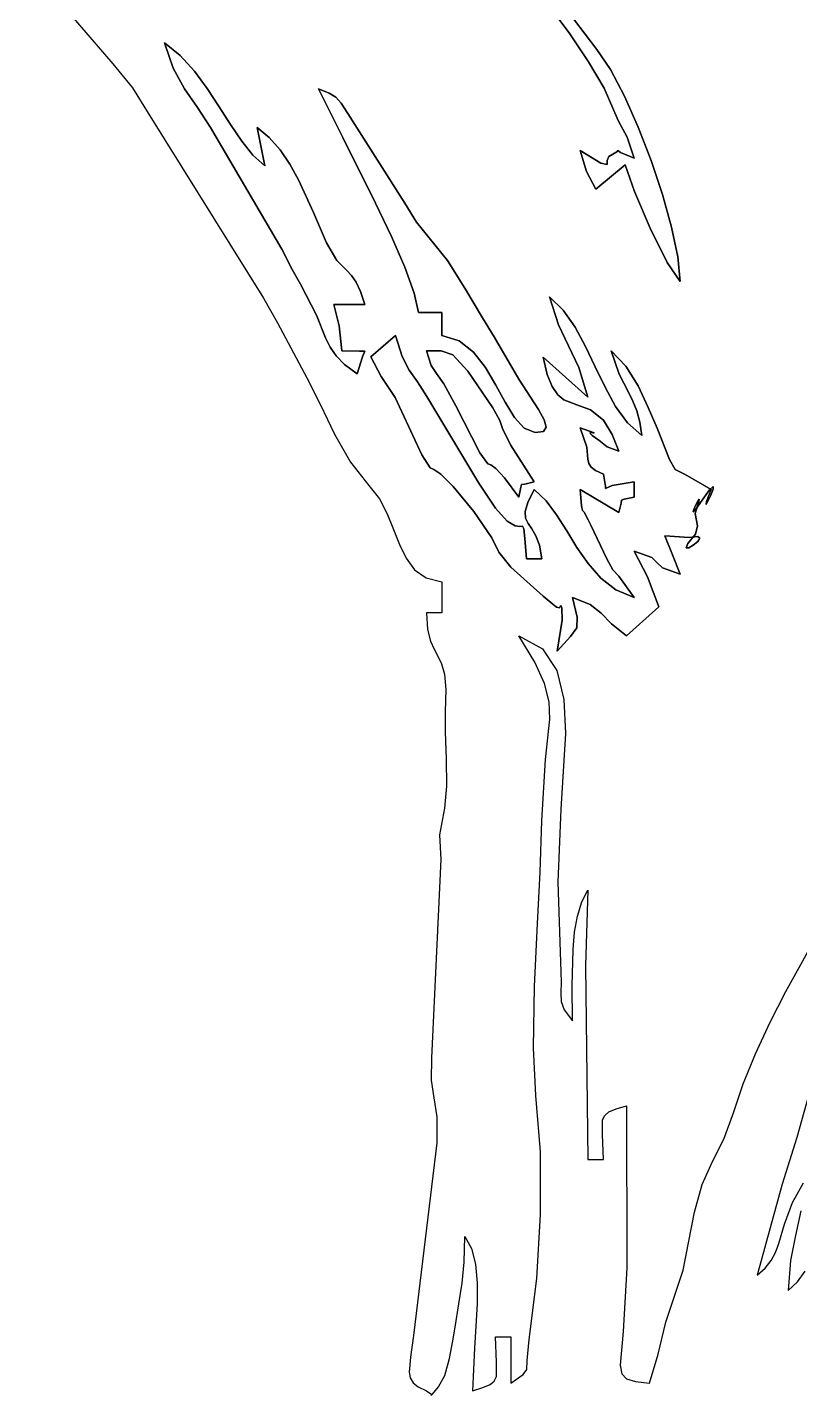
# Model space of a CAD drawing. Extents: x -7.8 to 4, y -2.2 to 5.8.
# Drawn here: x -6.0972 to -5.8568, y 2.7651 to 3.1908 of the extents above; entities that cross this region are included whole.
import ezdxf

# ---------------------------------------------------------------- set-up
doc = ezdxf.new("R2010")
doc.units = 0
doc.layers.add('LAYER_1', color=7, linetype='CONTINUOUS')

msp = doc.modelspace()

# ---------------------------------------------------------------- linework, layer by layer
at = {"layer": 'LAYER_1'}
for points in [[(-6.0972, 3.21037), (-6.07061, 3.17944), (-6.06448, 3.17194), (-6.05961, 3.16409), (-6.02366, 3.10657), (-6.01934, 3.09891), (-6.01016, 3.08173), (-6.00596, 3.07332), (-6.00154, 3.06423), (-5.99661, 3.05552), (-5.99091, 3.04827), (-5.98761, 3.04411), (-5.98516, 3.03947), (-5.98319, 3.03463), (-5.98135, 3.02992), (-5.97929, 3.02563), (-5.97664, 3.02205), (-5.97306, 3.0195), (-5.96819, 3.01826), (-5.96819, 3.00868), (-5.97298, 3.00868), (-5.97257, 3.00345), (-5.97171, 2.99988), (-5.97059, 2.99735), (-5.96938, 2.9952), (-5.96825, 2.99282), (-5.96738, 2.98957), (-5.96694, 2.9848), (-5.96711, 2.97788), (-5.96711, 2.97165), (-5.96684, 2.96328), (-5.96675, 2.9547), (-5.96731, 2.94789), (-5.96893, 2.93958), (-5.96844, 2.93193), (-5.97139, 2.87019), (-5.97153, 2.86328), (-5.97064, 2.85776), (-5.96971, 2.85185), (-5.96975, 2.84381), (-5.97696, 2.7838), (-5.9779, 2.77712), (-5.97835, 2.77243), (-5.97802, 2.77064), (-5.97711, 2.76913), (-5.97548, 2.76782), (-5.97298, 2.76665), (-5.97157, 2.7657), (-5.97143, 2.76511), (-5.97111, 2.76559), (-5.96916, 2.76785), (-5.96723, 2.77142), (-5.96577, 2.77667), (-5.96472, 2.78216), (-5.96404, 2.78646), (-5.96284, 2.79372), (-5.96188, 2.80006), (-5.96124, 2.80663), (-5.961, 2.81457), (-5.95891, 2.81089), (-5.9577, 2.806), (-5.9572, 2.80017), (-5.95721, 2.79368), (-5.95801, 2.77983), (-5.95861, 2.76665), (-5.95535, 2.76761), (-5.95315, 2.76855), (-5.95182, 2.76964), (-5.95117, 2.77106), (-5.9511, 2.77556), (-5.95142, 2.78342), (-5.94663, 2.78342), (-5.94663, 2.76904), (-5.94286, 2.77173), (-5.94172, 2.77322), (-5.94162, 2.77599), (-5.94095, 2.78254), (-5.9386, 2.80159), (-5.9374, 2.82151), (-5.93746, 2.84093), (-5.93885, 2.85846), (-5.93959, 2.87328), (-5.93927, 2.89244), (-5.93841, 2.91199), (-5.93756, 2.92798), (-5.937, 2.94391), (-5.93585, 2.963), (-5.9345, 2.97557), (-5.93477, 2.981), (-5.93621, 2.98671), (-5.93923, 2.99332), (-5.94423, 3.00149), (-5.93683, 2.99748), (-5.93234, 2.99069), (-5.93014, 2.98171), (-5.92962, 2.97114), (-5.93116, 2.9476), (-5.93204, 2.92485), (-5.93102, 2.89382), (-5.93107, 2.89029), (-5.93103, 2.88773), (-5.93009, 2.88518), (-5.92745, 2.88167), (-5.92754, 2.89256), (-5.9273, 2.90391), (-5.92681, 2.90932), (-5.92593, 2.91432), (-5.92458, 2.91874), (-5.92266, 2.92241), (-5.92339, 2.8988), (-5.92266, 2.83854), (-5.91787, 2.83854), (-5.91819, 2.8464), (-5.91812, 2.8509), (-5.91746, 2.85231), (-5.91613, 2.85341), (-5.91393, 2.85435), (-5.91068, 2.85531), (-5.91058, 2.80489), (-5.91174, 2.78507), (-5.9126, 2.77462), (-5.91214, 2.77191), (-5.91067, 2.77035), (-5.90789, 2.76952), (-5.90349, 2.76904), (-5.90077, 2.77802), (-5.89844, 2.78796), (-5.89303, 2.80411), (-5.88954, 2.8222), (-5.88715, 2.8308), (-5.88386, 2.83795), (-5.88035, 2.84495), (-5.87732, 2.85311), (-5.87438, 2.86207), (-5.87055, 2.87145), (-5.86604, 2.88109), (-5.86107, 2.89081), (-5.85058, 2.90974)], [(-5.92716, 3.19349), (-5.91992, 3.18395), (-5.9157, 3.17765), (-5.91133, 3.1694), (-5.90703, 3.15978), (-5.90299, 3.14939), (-5.89945, 3.13879), (-5.89661, 3.12859), (-5.89469, 3.11937), (-5.89391, 3.11172), (-5.89804, 3.11764), (-5.90329, 3.12829), (-5.90813, 3.13974), (-5.91105, 3.14807), (-5.92026, 3.14048), (-5.92309, 3.14596), (-5.92506, 3.15246), (-5.9187, 3.14854), (-5.9167, 3.14812), (-5.91668, 3.1494), (-5.91621, 3.15062), (-5.91369, 3.15203), (-5.91339, 3.15249), (-5.91251, 3.15188), (-5.90828, 3.15006), (-5.91049, 3.15668), (-5.91328, 3.16184), (-5.91765, 3.17185), (-5.92252, 3.18004), (-5.92833, 3.18877), (-5.93491, 3.19775)], [(-5.84872, 2.87722), (-5.85765, 2.84544), (-5.86224, 2.83085), (-5.86994, 2.80259), (-5.86747, 2.80477), (-5.86564, 2.80713), (-5.86429, 2.80967), (-5.86326, 2.8124), (-5.86147, 2.81842), (-5.85898, 2.82518), (-5.85556, 2.83135)], [(-5.85643, 2.82263), (-5.85807, 2.81498), (-5.85965, 2.80713), (-5.86035, 2.7978), (-5.85744, 2.80052), (-5.85507, 2.80385)]]:
    msp.add_lwpolyline(points, dxfattribs=at)
at = {"layer": 'LAYER_1', "color": 7}
msp.add_lwpolyline([(-5.93491, 3.19775), (-5.92833, 3.18877), (-5.92252, 3.18004), (-5.91765, 3.17185), (-5.91328, 3.16184), (-5.91049, 3.15668), (-5.90828, 3.15006), (-5.91251, 3.15188), (-5.91339, 3.15249), (-5.91369, 3.15203), (-5.91621, 3.15062), (-5.91668, 3.1494), (-5.9167, 3.14812), (-5.9187, 3.14854), (-5.92506, 3.15246), (-5.92309, 3.14596), (-5.92026, 3.14048), (-5.91105, 3.14807), (-5.90813, 3.13974), (-5.90329, 3.12829), (-5.89804, 3.11764), (-5.89391, 3.11172), (-5.89469, 3.11937), (-5.89661, 3.12859), (-5.89945, 3.13879), (-5.90299, 3.14939), (-5.90703, 3.15978), (-5.91133, 3.1694), (-5.9157, 3.17765), (-5.91992, 3.18395), (-5.92716, 3.19349)], dxfattribs=at)
at = {"layer": 'LAYER_1'}
for points in [[(-5.99455, 3.08296), (-5.99841, 3.08587), (-6.00109, 3.08861), (-6.00296, 3.09135), (-6.00436, 3.09424), (-6.00714, 3.10121), (-6.01219, 3.11086), (-6.01471, 3.11552), (-6.01799, 3.12183), (-6.04013, 3.1596), (-6.04421, 3.16591), (-6.04823, 3.17172), (-6.05178, 3.17807), (-6.05446, 3.18601), (-6.04958, 3.18201), (-6.04519, 3.17716), (-6.04119, 3.17175), (-6.03746, 3.16612), (-6.03392, 3.16058), (-6.03045, 3.15544), (-6.02695, 3.15104), (-6.02331, 3.14767), (-6.0257, 3.15965), (-6.02192, 3.15653), (-6.01854, 3.15265), (-6.0155, 3.14819), (-6.01278, 3.14333), (-6.00808, 3.13319), (-6.00411, 3.12373), (-6.00087, 3.11824), (-5.99778, 3.11515), (-5.9963, 3.1136), (-5.99486, 3.11156), (-5.99348, 3.10865), (-5.99215, 3.10453), (-6.00174, 3.10453), (-6.00011, 3.09796), (-5.99934, 3.09015), (-5.99382, 3.09009), (-5.99215, 3.09009), (-5.99289, 3.08832), (-5.99455, 3.08296)], [(-5.97538, 3.10214), (-5.97673, 3.10807), (-5.97972, 3.11618), (-5.98388, 3.12577), (-5.98878, 3.13615), (-5.99893, 3.15649), (-6.00653, 3.17163), (-6.00321, 3.17034), (-6.00117, 3.16909), (-5.99952, 3.16721), (-5.9974, 3.16399), (-5.97972, 3.13613), (-5.97608, 3.13019), (-5.96639, 3.11831), (-5.96095, 3.10961), (-5.95552, 3.10043), (-5.95185, 3.09452), (-5.9442, 3.08131), (-5.93807, 3.07193), (-5.93626, 3.06868), (-5.93565, 3.0664), (-5.93651, 3.06509), (-5.93913, 3.06476), (-5.94254, 3.06613), (-5.94557, 3.06947), (-5.94843, 3.07415), (-5.95137, 3.07952), (-5.95458, 3.08493), (-5.95831, 3.08973), (-5.96278, 3.09329), (-5.96819, 3.09495), (-5.96819, 3.10214), (-5.97538, 3.10214)], [(-5.92266, 3.07578), (-5.92555, 3.085), (-5.92873, 3.0917), (-5.93188, 3.09822), (-5.93464, 3.10693), (-5.93034, 3.1028), (-5.92668, 3.09754), (-5.92344, 3.09153), (-5.9204, 3.08516), (-5.91735, 3.07881), (-5.91406, 3.07289), (-5.91031, 3.06775), (-5.90589, 3.0638), (-5.90648, 3.06802), (-5.90744, 3.07152), (-5.90866, 3.07452), (-5.91005, 3.07727), (-5.91297, 3.08287), (-5.91547, 3.09015), (-5.91085, 3.08543), (-5.90705, 3.07927), (-5.90388, 3.07255), (-5.90117, 3.06612), (-5.89726, 3.05638), (-5.89555, 3.0532), (-5.89244, 3.05171), (-5.88432, 3.04702), (-5.88574, 3.04328), (-5.88591, 3.04237), (-5.8853, 3.04335), (-5.88441, 3.04524), (-5.88371, 3.04711), (-5.88369, 3.04798), (-5.88482, 3.04692), (-5.88759, 3.04296), (-5.88927, 3.04057), (-5.88988, 3.04005), (-5.88974, 3.04077), (-5.88918, 3.04209), (-5.8885, 3.04338), (-5.88804, 3.04399), (-5.8881, 3.04329), (-5.88902, 3.04064), (-5.88932, 3.03954), (-5.88854, 3.03577), (-5.88918, 3.03312), (-5.89157, 3.03018), (-5.89205, 3.02891), (-5.89127, 3.02889), (-5.88987, 3.02966), (-5.88851, 3.03081), (-5.88783, 3.03188), (-5.88849, 3.03245), (-5.89113, 3.03207), (-5.8987, 3.03264), (-5.8963, 3.02665), (-5.89391, 3.02066), (-5.89942, 3.02266), (-5.90109, 3.02426), (-5.90277, 3.02585), (-5.90828, 3.02785), (-5.90411, 3.01989), (-5.90056, 3.01054), (-5.91068, 3.00149), (-5.9153, 3.00523), (-5.91851, 3.00852), (-5.922, 3.01129), (-5.92745, 3.01347), (-5.92607, 3.00727), (-5.92615, 3.00398), (-5.92807, 3.00124), (-5.93224, 2.9967), (-5.93067, 3.00641), (-5.93085, 3.01033), (-5.93108, 3.01089), (-5.93154, 3.0102), (-5.93241, 3.01037), (-5.9354, 3.01285), (-5.93656, 3.01387), (-5.94663, 3.02284), (-5.95037, 3.02757), (-5.95261, 3.03203), (-5.95822, 3.04022), (-5.96463, 3.04797), (-5.9685, 3.05183), (-5.97062, 3.05328), (-5.97178, 3.05377), (-5.97439, 3.05778), (-5.98272, 3.07563), (-5.98706, 3.08215), (-5.99027, 3.08827), (-5.98257, 3.09495), (-5.98055, 3.0884), (-5.97829, 3.08413), (-5.97573, 3.08052), (-5.97282, 3.07594), (-5.95661, 3.04899), (-5.95143, 3.04122), (-5.94777, 3.03717), (-5.94535, 3.03567), (-5.94388, 3.03554), (-5.94307, 3.03563), (-5.94266, 3.03476), (-5.94234, 3.03175), (-5.94183, 3.02545), (-5.93704, 3.02545), (-5.93775, 3.02966), (-5.93887, 3.03263), (-5.94015, 3.03476), (-5.9413, 3.03647), (-5.94208, 3.03814), (-5.9422, 3.04019), (-5.94141, 3.04302), (-5.93943, 3.04702), (-5.93572, 3.04352), (-5.93241, 3.03911), (-5.92928, 3.03415), (-5.92608, 3.02898), (-5.92261, 3.02398), (-5.91864, 3.01948), (-5.91394, 3.01586), (-5.90828, 3.01347), (-5.91304, 3.02001), (-5.91491, 3.02206), (-5.91683, 3.02544), (-5.92174, 3.03596), (-5.92255, 3.03755), (-5.92384, 3.03996), (-5.92439, 3.04051), (-5.92464, 3.04194), (-5.92506, 3.04702), (-5.91307, 3.03983), (-5.91231, 3.04274), (-5.91222, 3.04374), (-5.91136, 3.04398), (-5.90828, 3.04462), (-5.90828, 3.04942), (-5.91511, 3.04823), (-5.91717, 3.04729), (-5.91718, 3.04802), (-5.91787, 3.05181), (-5.92028, 3.05295), (-5.9217, 3.05401), (-5.9224, 3.05514), (-5.92267, 3.05645), (-5.92303, 3.06016), (-5.92506, 3.06619), (-5.9207, 3.06464), (-5.92112, 3.0647), (-5.92178, 3.06476), (-5.92206, 3.06454), (-5.9214, 3.06383), (-5.91928, 3.06238), (-5.91672, 3.06034), (-5.91307, 3.059), (-5.91512, 3.06414), (-5.91785, 3.06861), (-5.92188, 3.07177), (-5.92609, 3.07339), (-5.93019, 3.07494), (-5.93208, 3.07651), (-5.93381, 3.07902), (-5.93533, 3.08282), (-5.93659, 3.08822), (-5.92266, 3.07578)], [(-5.94423, 3.04462), (-5.94866, 3.05063), (-5.95134, 3.05359), (-5.95286, 3.05467), (-5.9538, 3.05504), (-5.95636, 3.05838), (-5.96376, 3.07302), (-5.9675, 3.07986), (-5.96983, 3.08309), (-5.97143, 3.08557), (-5.97298, 3.09015), (-5.96834, 3.09018), (-5.96469, 3.08889), (-5.96002, 3.0838), (-5.95232, 3.07248), (-5.95014, 3.0685), (-5.9493, 3.06595), (-5.94675, 3.0609), (-5.93943, 3.04942), (-5.94235, 3.04865), (-5.94334, 3.04856), (-5.94358, 3.0477), (-5.94423, 3.04462)]]:
    msp.add_lwpolyline(points, close=True, dxfattribs=at)
at = {"layer": 'LAYER_1', "color": 7}
for points in [[(-5.99455, 3.08296), (-5.99289, 3.08832), (-5.99215, 3.09009), (-5.99382, 3.09009), (-5.99934, 3.09015), (-6.00011, 3.09796), (-6.00174, 3.10453), (-5.99215, 3.10453), (-5.99348, 3.10865), (-5.99486, 3.11156), (-5.9963, 3.1136), (-5.99778, 3.11515), (-6.00087, 3.11824), (-6.00411, 3.12373), (-6.00808, 3.13319), (-6.01278, 3.14333), (-6.0155, 3.14819), (-6.01854, 3.15265), (-6.02192, 3.15653), (-6.0257, 3.15965), (-6.02331, 3.14767), (-6.02695, 3.15104), (-6.03045, 3.15544), (-6.03392, 3.16058), (-6.03746, 3.16612), (-6.04119, 3.17175), (-6.04519, 3.17716), (-6.04958, 3.18201), (-6.05446, 3.18601), (-6.05178, 3.17807), (-6.04823, 3.17172), (-6.04421, 3.16591), (-6.04013, 3.1596), (-6.01799, 3.12183), (-6.01471, 3.11552), (-6.01219, 3.11086), (-6.00714, 3.10121), (-6.00436, 3.09424), (-6.00296, 3.09135), (-6.00109, 3.08861), (-5.99841, 3.08587), (-5.99455, 3.08296)], [(-5.97538, 3.10214), (-5.96819, 3.10214), (-5.96819, 3.09495), (-5.96278, 3.09329), (-5.95831, 3.08973), (-5.95458, 3.08493), (-5.95137, 3.07952), (-5.94843, 3.07415), (-5.94557, 3.06947), (-5.94254, 3.06613), (-5.93913, 3.06476), (-5.93651, 3.06509), (-5.93565, 3.0664), (-5.93626, 3.06868), (-5.93807, 3.07193), (-5.9442, 3.08131), (-5.95185, 3.09452), (-5.95552, 3.10043), (-5.96095, 3.10961), (-5.96639, 3.11831), (-5.97608, 3.13019), (-5.97972, 3.13613), (-5.9974, 3.16399), (-5.99952, 3.16721), (-6.00117, 3.16909), (-6.00321, 3.17034), (-6.00653, 3.17163), (-5.99893, 3.15649), (-5.98878, 3.13615), (-5.98388, 3.12577), (-5.97972, 3.11618), (-5.97673, 3.10807), (-5.97538, 3.10214)], [(-5.92266, 3.07578), (-5.93659, 3.08822), (-5.93533, 3.08282), (-5.93381, 3.07902), (-5.93208, 3.07651), (-5.93019, 3.07494), (-5.92609, 3.07339), (-5.92188, 3.07177), (-5.91785, 3.06861), (-5.91512, 3.06414), (-5.91307, 3.059), (-5.91672, 3.06034), (-5.91928, 3.06238), (-5.9214, 3.06383), (-5.92206, 3.06454), (-5.92178, 3.06476), (-5.92112, 3.0647), (-5.9207, 3.06464), (-5.92506, 3.06619), (-5.92303, 3.06016), (-5.92267, 3.05645), (-5.9224, 3.05514), (-5.9217, 3.05401), (-5.92028, 3.05295), (-5.91787, 3.05181), (-5.91718, 3.04802), (-5.91717, 3.04729), (-5.91511, 3.04823), (-5.90828, 3.04942), (-5.90828, 3.04462), (-5.91136, 3.04398), (-5.91222, 3.04374), (-5.91231, 3.04274), (-5.91307, 3.03983), (-5.92506, 3.04702), (-5.92464, 3.04194), (-5.92439, 3.04051), (-5.92384, 3.03996), (-5.92255, 3.03755), (-5.92174, 3.03596), (-5.91683, 3.02544), (-5.91491, 3.02206), (-5.91304, 3.02001), (-5.90828, 3.01347), (-5.91394, 3.01586), (-5.91864, 3.01948), (-5.92261, 3.02398), (-5.92608, 3.02898), (-5.92928, 3.03415), (-5.93241, 3.03911), (-5.93572, 3.04352), (-5.93943, 3.04702), (-5.94141, 3.04302), (-5.9422, 3.04019), (-5.94208, 3.03814), (-5.9413, 3.03647), (-5.94015, 3.03476), (-5.93887, 3.03263), (-5.93775, 3.02966), (-5.93704, 3.02545), (-5.94183, 3.02545), (-5.94234, 3.03175), (-5.94266, 3.03476), (-5.94307, 3.03563), (-5.94388, 3.03554), (-5.94535, 3.03567), (-5.94777, 3.03717), (-5.95143, 3.04122), (-5.95661, 3.04899), (-5.97282, 3.07594), (-5.97573, 3.08052), (-5.97829, 3.08413), (-5.98055, 3.0884), (-5.98257, 3.09495), (-5.99027, 3.08827), (-5.98706, 3.08215), (-5.98272, 3.07563), (-5.97439, 3.05778), (-5.97178, 3.05377), (-5.97062, 3.05328), (-5.9685, 3.05183), (-5.96463, 3.04797), (-5.95822, 3.04022), (-5.95261, 3.03203), (-5.95037, 3.02757), (-5.94663, 3.02284), (-5.93656, 3.01387), (-5.9354, 3.01285), (-5.93241, 3.01037), (-5.93154, 3.0102), (-5.93108, 3.01089), (-5.93085, 3.01033), (-5.93067, 3.00641), (-5.93224, 2.9967), (-5.92807, 3.00124), (-5.92615, 3.00398), (-5.92607, 3.00727), (-5.92745, 3.01347), (-5.922, 3.01129), (-5.91851, 3.00852), (-5.9153, 3.00523), (-5.91068, 3.00149), (-5.90056, 3.01054), (-5.90411, 3.01989), (-5.90828, 3.02785), (-5.90277, 3.02585), (-5.90109, 3.02426), (-5.89942, 3.02266), (-5.89391, 3.02066), (-5.8963, 3.02665), (-5.8987, 3.03264), (-5.89113, 3.03207), (-5.88849, 3.03245), (-5.88783, 3.03188), (-5.88851, 3.03081), (-5.88987, 3.02966), (-5.89127, 3.02889), (-5.89205, 3.02891), (-5.89157, 3.03018), (-5.88918, 3.03312), (-5.88854, 3.03577), (-5.88932, 3.03954), (-5.88902, 3.04064), (-5.8881, 3.04329), (-5.88804, 3.04399), (-5.8885, 3.04338), (-5.88918, 3.04209), (-5.88974, 3.04077), (-5.88988, 3.04005), (-5.88927, 3.04057), (-5.88759, 3.04296), (-5.88482, 3.04692), (-5.88369, 3.04798), (-5.88371, 3.04711), (-5.88441, 3.04524), (-5.8853, 3.04335), (-5.88591, 3.04237), (-5.88574, 3.04328), (-5.88432, 3.04702), (-5.89244, 3.05171), (-5.89555, 3.0532), (-5.89726, 3.05638), (-5.90117, 3.06612), (-5.90388, 3.07255), (-5.90705, 3.07927), (-5.91085, 3.08543), (-5.91547, 3.09015), (-5.91297, 3.08287), (-5.91005, 3.07727), (-5.90866, 3.07452), (-5.90744, 3.07152), (-5.90648, 3.06802), (-5.90589, 3.0638), (-5.91031, 3.06775), (-5.91406, 3.07289), (-5.91735, 3.07881), (-5.9204, 3.08516), (-5.92344, 3.09153), (-5.92668, 3.09754), (-5.93034, 3.1028), (-5.93464, 3.10693), (-5.93188, 3.09822), (-5.92873, 3.0917), (-5.92555, 3.085), (-5.92266, 3.07578)], [(-5.94423, 3.04462), (-5.94358, 3.0477), (-5.94334, 3.04856), (-5.94235, 3.04865), (-5.93943, 3.04942), (-5.94675, 3.0609), (-5.9493, 3.06595), (-5.95014, 3.0685), (-5.95232, 3.07248), (-5.96002, 3.0838), (-5.96469, 3.08889), (-5.96834, 3.09018), (-5.97298, 3.09015), (-5.97143, 3.08557), (-5.96983, 3.08309), (-5.9675, 3.07986), (-5.96376, 3.07302), (-5.95636, 3.05838), (-5.9538, 3.05504), (-5.95286, 3.05467), (-5.95134, 3.05359), (-5.94866, 3.05063), (-5.94423, 3.04462)]]:
    msp.add_lwpolyline(points, close=True, dxfattribs=at)

doc.saveas('drawing.dxf')
